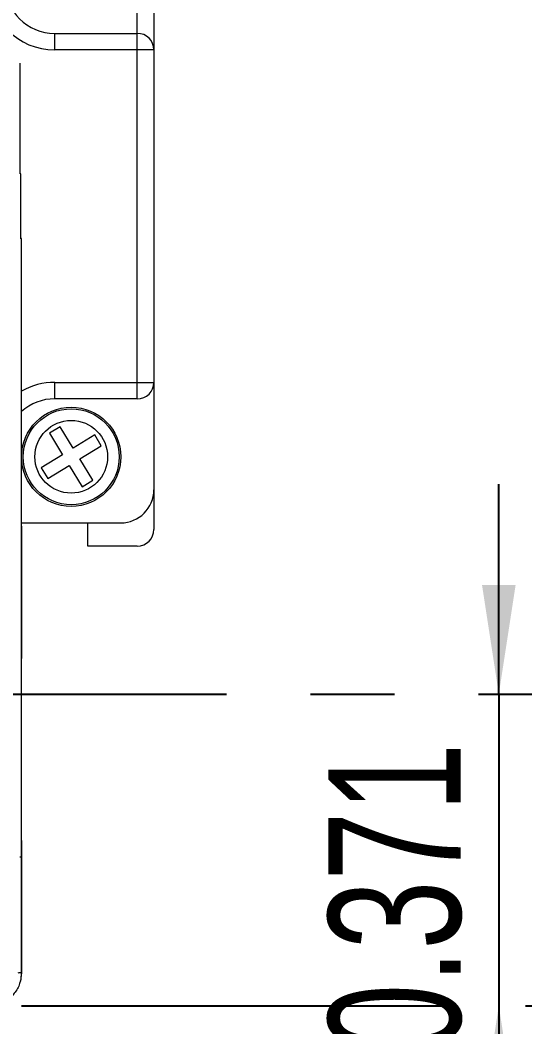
# Model space of a CAD drawing. Header units: inches. Extents: x 0.2 to 16.3, y 0.2 to 11.5.
# Drawn here: x 2.081 to 2.69, y 2.924 to 4.123 of the extents above; entities that cross this region are included whole.
import ezdxf

# ---------------------------------------------------------------- set-up
doc = ezdxf.new("R2010")
doc.units = ezdxf.units.IN
doc.header["$MEASUREMENT"] = 0
doc.linetypes.add('CENTERX2', pattern=[0.8, 0.5, -0.1, 0.1, -0.1])
doc.layers.add('CENTER_LINE', color=7, linetype='CENTERX2')
doc.styles.add('SLDTEXTSTYLE0', font='TXT', dxfattribs={"width": 0.7})
doc.dimstyles.new('SLDDIMSTYLE2', dxfattribs={"dimtxt": 0.15748, "dimasz": 0.13, "dimexe": 0, "dimexo": 0.0625, "dimgap": 0.03937, "dimtad": 1, "dimdec": 3, "dimrnd": 1e-09, "dimdsep": 46, "dimtxsty": 'SLDTEXTSTYLE0', "dimsah": 1, "dimcen": 0.09, "dimadec": 0, "dimazin": 2, "dimtfac": 1, "dimtdec": 3, "dimtmove": 0, "dimatfit": 0, "dimfxl": 1, "dimfrac": 2, "dimtolj": 1, "dimtzin": 12, "dimarcsym": 0})

# ---------------------------------------------------------------- blocks, each defined once
blk = doc.blocks.new('_D_27')
at = {"layer": 'CENTER_LINE'}
for p, q in [((2.6511, 3.3203), (2.6511, 3.5703)), ((1.8268, 3.3203), (2.6905, 3.3203)), ((2.6511, 3.3203), (2.6511, 2.9496)), ((2.0827, 2.9496), (2.6905, 2.9496)), ((2.6511, 2.9496), (2.6511, 2.6996))]:
    blk.add_line(p, q, dxfattribs=at)
for points in [[(2.6511, 3.3203), (2.6711, 3.4503), (2.6311, 3.4503)], [(2.6511, 2.9496), (2.6311, 2.8196), (2.6711, 2.8196)]]:
    blk.add_solid(points, dxfattribs=at)
at = {"layer": 'CENTER_LINE', "insert": (2.4481, 2.8935), "char_height": 0.15748, "attachment_point": 1, "rotation": 90, "style": 'SLDTEXTSTYLE0'}
blk.add_mtext('0.371', dxfattribs=at)

msp = doc.modelspace()

# ---------------------------------------------------------------- linework, layer by layer
at = {"color": 7, "linetype": 'Continuous', "lineweight": 18}
for p, q in [((2.2205, 4.1069), (2.2205, 4.2919)), ((2.2402, 4.2919), (2.2402, 4.0872)), ((2.1221, 4.0872), (2.1221, 4.1069)), ((2.1221, 4.1069), (2.2205, 4.1069)), ((2.2205, 4.0872), (2.2205, 4.1069)), ((2.2205, 4.0872), (2.1221, 4.0872)), ((2.2205, 3.6915), (2.2205, 4.0872)), ((2.2402, 4.0872), (2.2205, 4.0872)), ((2.2402, 4.0872), (2.2402, 3.6915)), ((2.0809, 3.9397), (2.0809, 4.0715)), ((2.0819, 3.9397), (2.0809, 3.9397)), ((2.0819, 3.8628), (2.0819, 3.9397)), ((2.0825, 3.8628), (2.0808, 3.8628)), ((2.0825, 3.7852), (2.0825, 3.8628)), ((2.0825, 3.7852), (2.0827, 3.7852)), ((2.0827, 3.7167), (2.0827, 3.7852)), ((2.0827, 3.7167), (2.0825, 3.7167)), ((2.0825, 3.1266), (2.0825, 3.7167)), ((2.1221, 3.6718), (2.1221, 3.6915)), ((2.1221, 3.6915), (2.2205, 3.6915)), ((2.2205, 3.6718), (2.2205, 3.6915)), ((2.2205, 3.6915), (2.2402, 3.6915)), ((2.2402, 3.6915), (2.2402, 3.5636)), ((2.2205, 3.6718), (2.1221, 3.6718)), ((2.1286, 3.6387), (2.1159, 3.6309)), ((2.1159, 3.6309), (2.1315, 3.6054)), ((2.1442, 3.6132), (2.1286, 3.6387)), ((2.1698, 3.6289), (2.1442, 3.6132)), ((2.1776, 3.6161), (2.1698, 3.6289)), ((2.1521, 3.6005), (2.1776, 3.6161)), ((2.1315, 3.6054), (2.106, 3.5898)), ((2.1677, 3.575), (2.1521, 3.6005)), ((2.106, 3.5898), (2.1138, 3.577)), ((2.1138, 3.577), (2.1393, 3.5927)), ((2.1393, 3.5927), (2.1549, 3.5671)), ((2.1549, 3.5671), (2.1677, 3.575)), ((2.2402, 3.5636), (2.2402, 3.5163)), ((2.0825, 3.5242), (2.2008, 3.5242)), ((2.1615, 3.4966), (2.1615, 3.5242)), ((2.0825, 3.5203), (2.0827, 3.5203)), ((2.0827, 3.5164), (2.0825, 3.5164)), ((2.0827, 3.5203), (2.0827, 3.3628)), ((2.0827, 3.3609), (2.0827, 3.5164)), ((2.2205, 3.4966), (2.1615, 3.4966)), ((2.0827, 3.1483), (2.0827, 3.3609)), ((2.0826, 3.1483), (2.0827, 3.1483)), ((2.0826, 2.9888), (2.0826, 3.1483)), ((2.0826, 3.1462), (2.0827, 3.1462)), ((2.0827, 3.1462), (2.0827, 3.1483)), ((2.0827, 3.1462), (2.0827, 2.9888)), ((2.0804, 3.1266), (2.0825, 3.1266))]:
    msp.add_line(p, q, dxfattribs=at)
at = {"color": 7, "linetype": 'Continuous', "lineweight": 18, "flags": 128}
msp.add_lwpolyline([(2.0814, 2.9788), (2.082, 2.9811), (2.0827, 2.9888)], dxfattribs=at)
at = {"color": 7, "linetype": 'Continuous', "lineweight": 18}
for radius in [0.0591, 0.0571, 0.0433]:
    msp.add_circle((2.1418, 3.6029), radius, dxfattribs=at)
for centre, radius, start, end in [((2.1221, 4.1659), 0.0787, 180, 270), ((2.1221, 4.1659), 0.0591, 180, 270), ((2.2205, 4.0872), 0.0197, 0, 90), ((2.2205, 3.6915), 0.0197, 270, 0), ((2.1221, 3.6128), 0.0591, 90, 132.0792), ((2.2008, 3.5636), 0.0394, 270, 0), ((2.2205, 3.5163), 0.0197, 270, 0)]:
    msp.add_arc(centre, radius, start, end, dxfattribs=at)
at = {"color": 8, "linetype": 'Continuous', "lineweight": 18}
msp.add_arc((2.1221, 3.6128), 0.0787, 90, 120.1734, dxfattribs=at)
at = {"color": 7, "linetype": 'Continuous', "lineweight": 18}
for points, knots in [([(2.0826, 2.9888), (2.0821, 2.9844), (2.0813, 2.9756), (2.0745, 2.9639), (2.0646, 2.955), (2.0535, 2.9503), (2.0462, 2.9498), (2.0433, 2.9496)], [0, 0, 0, 0, 0.214704, 0.429408, 0.644093, 0.85877, 1, 1, 1, 1]), ([(2.0787, 2.9888), (2.0794, 2.9889), (2.0807, 2.989), (2.082, 2.9889), (2.0826, 2.9888)], [0, 0, 0, 0, 0.560004, 1, 1, 1, 1])]:
    msp.add_open_spline(points, degree=3, knots=knots, dxfattribs=at)

# ---------------------------------------------------------------- dimensions: what is measured, and where the dimension line sits
at = {"layer": 'CENTER_LINE'}
dim = msp.add_linear_dim(base=(2.6511, 2.9496), p1=(1.7874, 3.3203), p2=(2.0433, 2.9496), angle=90, dimstyle='SLDDIMSTYLE2', dxfattribs=at)
dim.commit()
dim.dimension.update_dxf_attribs({"geometry": '_D_27', "text_midpoint": (2.6511, 3.1349), "dimtype": 160})

doc.saveas('drawing.dxf')
